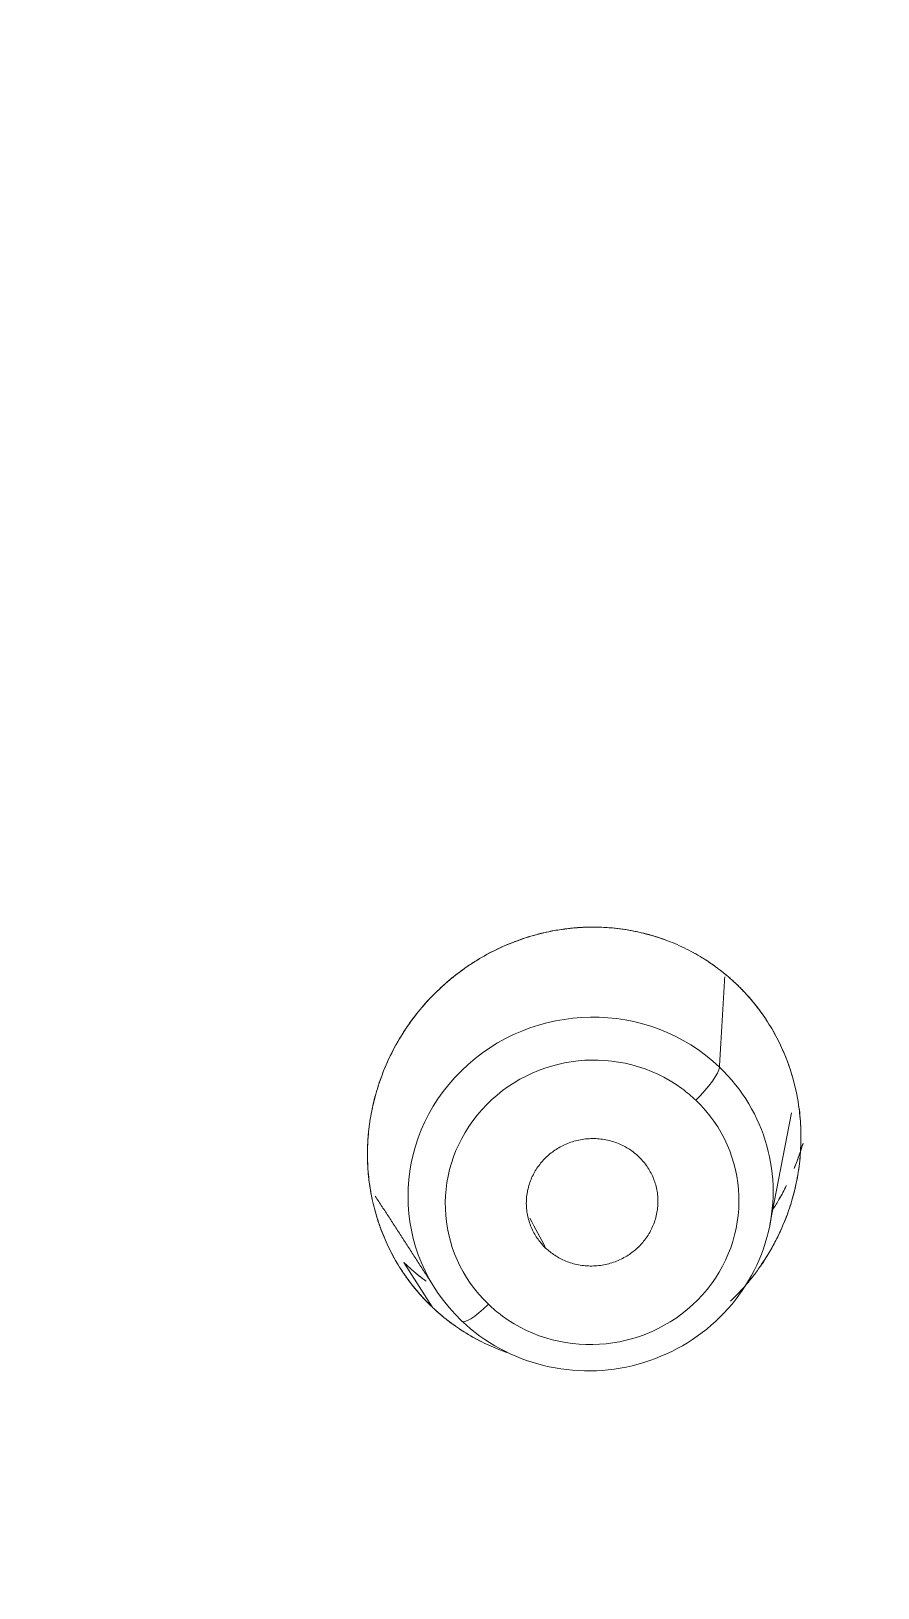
# Model space of a CAD drawing. Extents: x 6453 to 7582, y 0 to 827.
# Drawn here: x 6988.7 to 6995.77, y 522.86 to 535.85 of the extents above; entities that cross this region are included whole.
import ezdxf

# ---------------------------------------------------------------- set-up
doc = ezdxf.new("R2010")
doc.units = 0
doc.header["$LTSCALE"] = 30
doc.header["$MEASUREMENT"] = 0
doc.linetypes.add('HIDDEN2', pattern=[4.7625, 3.175, -1.5875])
doc.layers.add('1', color=7, linetype='CONTINUOUS')
doc.layers.add('2', color=1, linetype='HIDDEN2')

msp = doc.modelspace()

# ---------------------------------------------------------------- linework, layer by layer
at = {"layer": '1', "color": 7, "linetype": 'Continuous', "lineweight": 18}
for p, q in [((6994.868, 525.892), (6995.048, 526.824)), ((6991.791, 525.511), (6991.797, 525.502)), ((6992.046, 525.203), (6991.812, 525.574)), ((6991.812, 525.574), (6992.046, 525.203)), ((6991.812, 525.574), (6992.046, 525.203)), ((6992.046, 525.203), (6991.812, 525.574))]:
    msp.add_line(p, q, dxfattribs=at)
for centre, major_axis, ratio, start_param, end_param in [((6959.952, 496.519), (-59.628, 0), 0.953717, 3.141593, 6.283185), ((6959.952, 496.519), (-59.628, 0), 0.953717, 3.141593, 6.274276), ((6993.37, 526.146), (-1.498, -0.292), 0.966226, 3.741966, 6.883558), ((6993.37, 526.146), (-1.498, -0.292), 0.966226, 0.600373, 3.741966)]:
    msp.add_ellipse(centre, major_axis=major_axis, ratio=ratio, start_param=start_param, end_param=end_param, dxfattribs=at)
at = {"layer": '1', "color": 7, "linetype": 'Continuous', "lineweight": 13}
for centre, major_axis, ratio, start_param, end_param in [((6993.383, 526.077), (1.205, 0.235), 0.966226, 0.727013, 3.741966), ((6994.234, 527.005), (0.207, 0.217), 0.212631, 4.56284, 6.036986), ((6993.383, 526.077), (-1.205, -0.235), 0.966226, 0.727013, 3.741966), ((6993.383, 526.077), (1.205, 0.235), 0.966226, 0.600373, 0.727013), ((6992.502, 525.301), (-0.207, -0.217), 0.212631, 6.230286, 7.704433), ((6993.383, 526.077), (-1.205, -0.235), 0.966226, 0.600373, 0.727013)]:
    msp.add_ellipse(centre, major_axis=major_axis, ratio=ratio, start_param=start_param, end_param=end_param, dxfattribs=at)
at = {"layer": '1', "color": 7, "linetype": 'Continuous', "lineweight": 18}
for points, knots in [([(6962.419, 439.668), (6962.999, 439.691), (6964.676, 439.78), (6967.443, 440.04), (6970.703, 440.52), (6973.93, 441.172), (6977.115, 441.992), (6980.248, 442.979), (6983.318, 444.129), (6986.318, 445.439), (6989.237, 446.905), (6992.067, 448.523), (6994.799, 450.287), (6997.425, 452.192), (6999.937, 454.232), (7002.327, 456.402), (7004.588, 458.694), (7006.713, 461.101), (7008.695, 463.617), (7010.529, 466.233), (7012.208, 468.942), (7013.729, 471.735), (7015.085, 474.604), (7016.274, 477.54), (7017.291, 480.534), (7018.133, 483.576), (7018.799, 486.659), (7019.284, 489.772), (7019.59, 492.905), (7019.713, 496.05), (7019.655, 499.196), (7019.414, 502.335), (7018.993, 505.456), (7018.391, 508.55), (7017.612, 511.608), (7016.657, 514.62), (7015.53, 517.578), (7014.233, 520.471), (7012.77, 523.292), (7011.147, 526.031), (7009.368, 528.681), (7007.439, 531.234), (7005.364, 533.681), (7003.152, 536.015), (7000.807, 538.229), (6998.339, 540.316), (6995.753, 542.27), (6993.058, 544.085), (6990.263, 545.755), (6987.375, 547.276), (6984.403, 548.643), (6981.357, 549.85), (6978.245, 550.896), (6975.078, 551.776), (6971.865, 552.489), (6968.616, 553.031), (6965.34, 553.401), (6962.047, 553.598), (6958.749, 553.622), (6955.453, 553.471), (6952.172, 553.148), (6948.914, 552.652), (6945.69, 551.986), (6942.51, 551.151), (6939.382, 550.149), (6936.317, 548.985), (6933.324, 547.661), (6930.413, 546.181), (6927.591, 544.551), (6924.868, 542.774), (6922.252, 540.857), (6919.75, 538.805), (6917.371, 536.624), (6915.122, 534.322), (6913.01, 531.904), (6911.04, 529.379), (6909.22, 526.755), (6907.554, 524.038), (6906.048, 521.238), (6904.706, 518.363), (6903.532, 515.422), (6902.531, 512.423), (6901.704, 509.377), (6901.055, 506.291), (6900.585, 503.176), (6900.295, 500.041), (6900.188, 496.896), (6900.263, 493.75), (6900.519, 490.612), (6900.956, 487.493), (6901.573, 484.402), (6902.368, 481.348), (6903.339, 478.34), (6904.481, 475.388), (6905.793, 472.5), (6907.27, 469.686), (6908.907, 466.954), (6910.699, 464.313), (6912.642, 461.769), (6914.729, 459.332), (6916.953, 457.008), (6919.309, 454.805), (6921.788, 452.73), (6924.384, 450.788), (6927.088, 448.985), (6929.892, 447.328), (6932.788, 445.82), (6935.766, 444.468), (6938.818, 443.274), (6941.935, 442.243), (6945.107, 441.377), (6948.323, 440.68), (6951.575, 440.153), (6954.634, 439.822), (6956.606, 439.702), (6957.484, 439.668)], [0, 0, 0, 0, 0.004702, 0.013606, 0.022511, 0.031416, 0.040321, 0.049226, 0.058131, 0.067035, 0.07594, 0.084844, 0.093748, 0.102652, 0.111556, 0.120459, 0.129362, 0.138265, 0.147168, 0.15607, 0.164972, 0.173874, 0.182775, 0.191676, 0.200577, 0.209478, 0.218378, 0.227279, 0.236179, 0.245079, 0.253978, 0.262878, 0.271778, 0.280678, 0.289578, 0.298478, 0.307379, 0.316279, 0.32518, 0.334081, 0.342982, 0.351884, 0.360785, 0.369687, 0.37859, 0.387493, 0.396396, 0.405299, 0.414202, 0.423106, 0.43201, 0.440914, 0.449818, 0.458723, 0.467628, 0.476532, 0.485437, 0.494342, 0.503247, 0.512152, 0.521057, 0.529962, 0.538867, 0.547772, 0.556677, 0.565582, 0.574486, 0.583391, 0.592295, 0.601199, 0.610103, 0.619007, 0.62791, 0.636813, 0.645716, 0.654619, 0.663521, 0.672423, 0.681325, 0.690226, 0.699127, 0.708028, 0.716929, 0.725829, 0.734729, 0.743629, 0.752529, 0.761429, 0.770329, 0.779229, 0.788129, 0.797029, 0.805929, 0.814829, 0.82373, 0.832631, 0.841532, 0.850433, 0.859334, 0.868236, 0.877138, 0.886041, 0.894944, 0.903847, 0.91275, 0.921653, 0.930557, 0.939461, 0.948365, 0.95727, 0.966174, 0.975079, 0.983983, 0.992888, 1, 1, 1, 1]), ([(6995.778, 451.033), (6996.33, 451.416), (6997.748, 452.443), (6999.935, 454.234), (7002.327, 456.401), (7004.588, 458.694), (7006.713, 461.101), (7008.695, 463.617), (7010.529, 466.233), (7012.208, 468.942), (7013.729, 471.735), (7015.085, 474.604), (7016.274, 477.54), (7017.291, 480.534), (7018.133, 483.576), (7018.799, 486.659), (7019.284, 489.772), (7019.59, 492.905), (7019.713, 496.05), (7019.655, 499.196), (7019.414, 502.335), (7018.993, 505.456), (7018.391, 508.55), (7017.612, 511.608), (7016.657, 514.62), (7015.53, 517.578), (7014.233, 520.471), (7012.77, 523.292), (7011.147, 526.031), (7009.368, 528.681), (7007.439, 531.234), (7005.364, 533.681), (7003.152, 536.015), (7000.807, 538.229), (6998.339, 540.316), (6995.753, 542.27), (6993.058, 544.085), (6990.263, 545.755), (6987.375, 547.276), (6984.403, 548.643), (6981.357, 549.85), (6978.245, 550.896), (6975.078, 551.776), (6971.865, 552.489), (6968.616, 553.031), (6965.34, 553.401), (6962.047, 553.598), (6958.749, 553.622), (6955.453, 553.471), (6952.172, 553.148), (6948.914, 552.652), (6945.69, 551.986), (6942.51, 551.151), (6939.382, 550.149), (6936.317, 548.985), (6933.324, 547.661), (6930.413, 546.181), (6927.591, 544.551), (6924.868, 542.774), (6922.252, 540.857), (6919.75, 538.805), (6917.371, 536.624), (6915.122, 534.322), (6913.01, 531.904), (6911.04, 529.379), (6909.22, 526.755), (6907.554, 524.038), (6906.048, 521.238), (6904.706, 518.363), (6903.532, 515.422), (6902.531, 512.423), (6901.704, 509.377), (6901.055, 506.291), (6900.585, 503.176), (6900.295, 500.041), (6900.188, 496.896), (6900.263, 493.75), (6900.519, 490.612), (6900.956, 487.493), (6901.573, 484.402), (6902.368, 481.348), (6903.339, 478.34), (6904.481, 475.388), (6905.793, 472.5), (6907.27, 469.686), (6908.907, 466.954), (6910.699, 464.313), (6912.642, 461.769), (6914.729, 459.332), (6916.954, 457.009), (6919.307, 454.804), (6921.793, 452.736), (6923.685, 451.284), (6924.774, 450.56), (6924.962, 450.437)], [0, 0, 0, 0, 0.006833, 0.017845, 0.028856, 0.039868, 0.050878, 0.061889, 0.072899, 0.083908, 0.094918, 0.105926, 0.116935, 0.127943, 0.138951, 0.149959, 0.160966, 0.171973, 0.18298, 0.193987, 0.204994, 0.216001, 0.227008, 0.238016, 0.249023, 0.26003, 0.271038, 0.282046, 0.293055, 0.304063, 0.315072, 0.326082, 0.337091, 0.348102, 0.359112, 0.370123, 0.381134, 0.392146, 0.403157, 0.414169, 0.425182, 0.436194, 0.447207, 0.45822, 0.469233, 0.480246, 0.491259, 0.502272, 0.513286, 0.524299, 0.535313, 0.546326, 0.557339, 0.568352, 0.579365, 0.590378, 0.601391, 0.612403, 0.623416, 0.634428, 0.645439, 0.656451, 0.667462, 0.678472, 0.689483, 0.700493, 0.711502, 0.722512, 0.73352, 0.744529, 0.755537, 0.766545, 0.777553, 0.78856, 0.799567, 0.810574, 0.821581, 0.832588, 0.843595, 0.854602, 0.865609, 0.876617, 0.887624, 0.898632, 0.90964, 0.920649, 0.931657, 0.942666, 0.953676, 0.964686, 0.975696, 0.986706, 0.997717, 1, 1, 1, 1]), ([(6992.046, 525.203), (6992.041, 525.208), (6992.031, 525.218), (6992.015, 525.234), (6992, 525.249), (6991.985, 525.264), (6991.971, 525.28), (6991.956, 525.296), (6991.942, 525.312), (6991.928, 525.328), (6991.914, 525.345), (6991.9, 525.361), (6991.887, 525.378), (6991.873, 525.395), (6991.86, 525.412), (6991.847, 525.429), (6991.835, 525.447), (6991.81, 525.482), (6991.774, 525.536), (6991.73, 525.611), (6991.69, 525.688), (6991.641, 525.793), (6991.59, 525.93), (6991.545, 526.098), (6991.516, 526.27), (6991.504, 526.444), (6991.509, 526.619), (6991.532, 526.795), (6991.571, 526.969), (6991.626, 527.141), (6991.698, 527.307), (6991.785, 527.466), (6991.887, 527.616), (6992.005, 527.758), (6992.137, 527.889), (6992.282, 528.007), (6992.438, 528.112), (6992.605, 528.201), (6992.78, 528.272), (6992.939, 528.32), (6993.08, 528.349), (6993.201, 528.366), (6993.342, 528.376), (6993.502, 528.374), (6993.677, 528.354), (6993.849, 528.317), (6993.987, 528.272), (6994.093, 528.229), (6994.171, 528.192), (6994.247, 528.152), (6994.307, 528.116), (6994.352, 528.087), (6994.383, 528.066), (6994.414, 528.044), (6994.444, 528.021), (6994.474, 527.998), (6994.503, 527.974), (6994.532, 527.95), (6994.56, 527.925), (6994.578, 527.908), (6994.588, 527.899)], [0, 0, 0, 0, 0.003832, 0.007659, 0.011482, 0.015301, 0.019116, 0.02293, 0.026741, 0.030552, 0.034361, 0.038171, 0.041982, 0.045794, 0.049608, 0.053425, 0.057245, 0.061069, 0.076386, 0.091686, 0.10701, 0.122399, 0.153099, 0.183869, 0.214382, 0.244796, 0.275282, 0.306027, 0.337131, 0.368385, 0.39983, 0.431101, 0.462498, 0.494324, 0.526568, 0.558918, 0.591687, 0.624537, 0.657402, 0.690264, 0.711709, 0.733119, 0.754591, 0.785962, 0.817331, 0.848128, 0.878863, 0.894073, 0.909261, 0.92446, 0.939704, 0.946437, 0.953155, 0.959861, 0.966558, 0.973248, 0.979935, 0.98662, 0.993308, 1, 1, 1, 1]), ([(6992.046, 525.203), (6992.041, 525.208), (6992.031, 525.218), (6992.015, 525.234), (6992, 525.249), (6991.985, 525.264), (6991.971, 525.28), (6991.956, 525.296), (6991.942, 525.312), (6991.928, 525.328), (6991.914, 525.345), (6991.9, 525.361), (6991.887, 525.378), (6991.873, 525.395), (6991.86, 525.412), (6991.847, 525.429), (6991.835, 525.447), (6991.81, 525.482), (6991.774, 525.536), (6991.73, 525.611), (6991.69, 525.688), (6991.641, 525.793), (6991.59, 525.93), (6991.545, 526.098), (6991.516, 526.27), (6991.504, 526.444), (6991.509, 526.619), (6991.532, 526.795), (6991.571, 526.969), (6991.626, 527.141), (6991.698, 527.307), (6991.785, 527.466), (6991.887, 527.616), (6992.005, 527.758), (6992.137, 527.889), (6992.282, 528.007), (6992.438, 528.112), (6992.605, 528.201), (6992.78, 528.272), (6992.939, 528.32), (6993.08, 528.349), (6993.201, 528.366), (6993.342, 528.376), (6993.502, 528.374), (6993.677, 528.354), (6993.849, 528.317), (6993.987, 528.272), (6994.093, 528.229), (6994.171, 528.192), (6994.247, 528.152), (6994.307, 528.116), (6994.352, 528.087), (6994.383, 528.066), (6994.414, 528.044), (6994.444, 528.021), (6994.474, 527.998), (6994.503, 527.974), (6994.532, 527.95), (6994.56, 527.925), (6994.578, 527.908), (6994.588, 527.899)], [0, 0, 0, 0, 0.003832, 0.007659, 0.011482, 0.015301, 0.019116, 0.02293, 0.026741, 0.030552, 0.034361, 0.038171, 0.041982, 0.045794, 0.049608, 0.053425, 0.057245, 0.061069, 0.076386, 0.091686, 0.10701, 0.122399, 0.153099, 0.183869, 0.214382, 0.244796, 0.275282, 0.306027, 0.337131, 0.368385, 0.39983, 0.431101, 0.462498, 0.494324, 0.526568, 0.558918, 0.591687, 0.624537, 0.657402, 0.690264, 0.711709, 0.733119, 0.754591, 0.785962, 0.817331, 0.848128, 0.878863, 0.894073, 0.909261, 0.92446, 0.939704, 0.946437, 0.953155, 0.959861, 0.966558, 0.973248, 0.979935, 0.98662, 0.993308, 1, 1, 1, 1]), ([(6994.588, 527.899), (6994.583, 527.904), (6994.572, 527.913), (6994.557, 527.927), (6994.541, 527.941), (6994.526, 527.955), (6994.51, 527.969), (6994.494, 527.982), (6994.477, 527.995), (6994.461, 528.009), (6994.444, 528.021), (6994.427, 528.034), (6994.41, 528.047), (6994.393, 528.059), (6994.375, 528.071), (6994.358, 528.083), (6994.34, 528.095), (6994.304, 528.118), (6994.248, 528.151), (6994.172, 528.192), (6994.094, 528.229), (6993.989, 528.271), (6993.854, 528.315), (6993.685, 528.353), (6993.507, 528.374), (6993.372, 528.376), (6993.239, 528.369), (6993.109, 528.355), (6992.935, 528.319), (6992.759, 528.265), (6992.588, 528.192), (6992.45, 528.117), (6992.347, 528.051), (6992.276, 528), (6992.205, 527.944), (6992.113, 527.865), (6992.031, 527.783), (6991.957, 527.699), (6991.88, 527.604), (6991.783, 527.464), (6991.693, 527.296), (6991.621, 527.126), (6991.567, 526.958), (6991.529, 526.778), (6991.509, 526.607), (6991.505, 526.437), (6991.517, 526.265), (6991.546, 526.09), (6991.592, 525.924), (6991.642, 525.791), (6991.69, 525.688), (6991.73, 525.61), (6991.775, 525.535), (6991.814, 525.476), (6991.846, 525.431), (6991.869, 525.401), (6991.893, 525.371), (6991.917, 525.341), (6991.942, 525.312), (6991.967, 525.284), (6991.993, 525.257), (6992.019, 525.23), (6992.037, 525.212), (6992.046, 525.203)], [0, 0, 0, 0, 0.003694, 0.007395, 0.011102, 0.014816, 0.018537, 0.022264, 0.025998, 0.029739, 0.033486, 0.03724, 0.041001, 0.044769, 0.048543, 0.052324, 0.056112, 0.059906, 0.075199, 0.090501, 0.105814, 0.121138, 0.150565, 0.181054, 0.21293, 0.245405, 0.252386, 0.282795, 0.314491, 0.345485, 0.379347, 0.411542, 0.427347, 0.442949, 0.457456, 0.474289, 0.50569, 0.518012, 0.532601, 0.568927, 0.606147, 0.631616, 0.665029, 0.697869, 0.727434, 0.755207, 0.786773, 0.81804, 0.848184, 0.877605, 0.893021, 0.908451, 0.923896, 0.939358, 0.946171, 0.952964, 0.959739, 0.966495, 0.973233, 0.979952, 0.986653, 0.993335, 1, 1, 1, 1]), ([(6994.588, 527.899), (6994.583, 527.904), (6994.572, 527.913), (6994.557, 527.927), (6994.541, 527.941), (6994.526, 527.955), (6994.51, 527.969), (6994.494, 527.982), (6994.477, 527.995), (6994.461, 528.009), (6994.444, 528.021), (6994.427, 528.034), (6994.41, 528.047), (6994.393, 528.059), (6994.375, 528.071), (6994.358, 528.083), (6994.34, 528.095), (6994.304, 528.118), (6994.248, 528.151), (6994.172, 528.192), (6994.094, 528.229), (6993.989, 528.271), (6993.854, 528.315), (6993.685, 528.353), (6993.507, 528.374), (6993.372, 528.376), (6993.239, 528.369), (6993.109, 528.355), (6992.935, 528.319), (6992.759, 528.265), (6992.588, 528.192), (6992.45, 528.117), (6992.347, 528.051), (6992.276, 528), (6992.205, 527.944), (6992.113, 527.865), (6992.031, 527.783), (6991.957, 527.699), (6991.88, 527.604), (6991.783, 527.464), (6991.693, 527.296), (6991.621, 527.126), (6991.567, 526.958), (6991.529, 526.778), (6991.509, 526.607), (6991.505, 526.437), (6991.517, 526.265), (6991.546, 526.09), (6991.592, 525.924), (6991.642, 525.791), (6991.69, 525.688), (6991.73, 525.61), (6991.775, 525.535), (6991.814, 525.476), (6991.846, 525.431), (6991.869, 525.401), (6991.893, 525.371), (6991.917, 525.341), (6991.942, 525.312), (6991.967, 525.284), (6991.993, 525.257), (6992.019, 525.23), (6992.037, 525.212), (6992.046, 525.203)], [0, 0, 0, 0, 0.003694, 0.007395, 0.011102, 0.014816, 0.018537, 0.022264, 0.025998, 0.029739, 0.033486, 0.03724, 0.041001, 0.044769, 0.048543, 0.052324, 0.056112, 0.059906, 0.075199, 0.090501, 0.105814, 0.121138, 0.150565, 0.181054, 0.21293, 0.245405, 0.252386, 0.282795, 0.314491, 0.345485, 0.379347, 0.411542, 0.427347, 0.442949, 0.457456, 0.474289, 0.50569, 0.518012, 0.532601, 0.568927, 0.606147, 0.631616, 0.665029, 0.697869, 0.727434, 0.755207, 0.786773, 0.81804, 0.848184, 0.877605, 0.893021, 0.908451, 0.923896, 0.939358, 0.946171, 0.952964, 0.959739, 0.966495, 0.973233, 0.979952, 0.986653, 0.993335, 1, 1, 1, 1]), ([(6994.539, 525.252), (6994.546, 525.259), (6994.565, 525.277), (6994.595, 525.307), (6994.639, 525.354), (6994.69, 525.413), (6994.74, 525.476), (6994.775, 525.525), (6994.794, 525.552), (6994.806, 525.57), (6994.825, 525.598), (6994.864, 525.661), (6994.92, 525.76), (6994.972, 525.873), (6995.014, 525.978), (6995.053, 526.095), (6995.091, 526.243), (6995.12, 526.422), (6995.13, 526.612), (6995.122, 526.8), (6995.094, 526.985), (6995.048, 527.161), (6994.996, 527.302), (6994.946, 527.411), (6994.905, 527.489), (6994.86, 527.565), (6994.821, 527.625), (6994.789, 527.67), (6994.765, 527.701), (6994.742, 527.731), (6994.717, 527.761), (6994.692, 527.79), (6994.667, 527.818), (6994.641, 527.846), (6994.615, 527.873), (6994.597, 527.89), (6994.588, 527.899)], [0, 0, 0, 0, 0.010028, 0.02645, 0.042616, 0.074359, 0.105234, 0.12318, 0.135142, 0.138412, 0.145087, 0.168804, 0.212922, 0.259515, 0.293617, 0.326997, 0.383361, 0.447554, 0.510404, 0.576083, 0.637643, 0.69995, 0.761288, 0.791562, 0.821798, 0.851996, 0.882159, 0.895438, 0.90867, 0.921856, 0.934995, 0.948089, 0.961135, 0.974136, 0.987091, 1, 1, 1, 1]), ([(6994.539, 525.252), (6994.546, 525.259), (6994.565, 525.277), (6994.595, 525.307), (6994.639, 525.354), (6994.69, 525.413), (6994.74, 525.476), (6994.775, 525.525), (6994.794, 525.552), (6994.806, 525.57), (6994.825, 525.598), (6994.864, 525.661), (6994.92, 525.76), (6994.972, 525.873), (6995.014, 525.978), (6995.053, 526.095), (6995.091, 526.243), (6995.12, 526.422), (6995.13, 526.612), (6995.122, 526.8), (6995.094, 526.985), (6995.048, 527.161), (6994.996, 527.302), (6994.946, 527.411), (6994.905, 527.489), (6994.86, 527.565), (6994.821, 527.625), (6994.789, 527.67), (6994.765, 527.701), (6994.742, 527.731), (6994.717, 527.761), (6994.692, 527.79), (6994.667, 527.818), (6994.641, 527.846), (6994.615, 527.873), (6994.597, 527.89), (6994.588, 527.899)], [0, 0, 0, 0, 0.010028, 0.02645, 0.042616, 0.074359, 0.105234, 0.12318, 0.135142, 0.138412, 0.145087, 0.168804, 0.212922, 0.259515, 0.293617, 0.326997, 0.383361, 0.447554, 0.510404, 0.576083, 0.637643, 0.69995, 0.761288, 0.791562, 0.821798, 0.851996, 0.882159, 0.895438, 0.90867, 0.921856, 0.934995, 0.948089, 0.961135, 0.974136, 0.987091, 1, 1, 1, 1]), ([(6994.588, 527.899), (6994.593, 527.894), (6994.603, 527.884), (6994.618, 527.869), (6994.633, 527.854), (6994.648, 527.838), (6994.663, 527.823), (6994.677, 527.807), (6994.691, 527.791), (6994.706, 527.775), (6994.719, 527.758), (6994.733, 527.742), (6994.747, 527.725), (6994.76, 527.708), (6994.773, 527.691), (6994.786, 527.673), (6994.799, 527.656), (6994.824, 527.62), (6994.86, 527.565), (6994.905, 527.489), (6994.946, 527.41), (6994.996, 527.301), (6995.049, 527.159), (6995.095, 526.981), (6995.121, 526.797), (6995.132, 526.548), (6995.101, 526.237), (6995.006, 525.939), (6994.898, 525.717), (6994.832, 525.609), (6994.796, 525.556), (6994.795, 525.555)], [0, 0, 0, 0, 0.008485, 0.016969, 0.025451, 0.033934, 0.042419, 0.050907, 0.059398, 0.067894, 0.076397, 0.084907, 0.093426, 0.101955, 0.110494, 0.119045, 0.127609, 0.136188, 0.17107, 0.205865, 0.240652, 0.27551, 0.347533, 0.419307, 0.491572, 0.565061, 0.711004, 0.854251, 0.925745, 0.997762, 1, 1, 1, 1]), ([(6994.588, 527.899), (6994.593, 527.894), (6994.603, 527.884), (6994.618, 527.869), (6994.633, 527.854), (6994.648, 527.838), (6994.663, 527.823), (6994.677, 527.807), (6994.691, 527.791), (6994.706, 527.775), (6994.719, 527.758), (6994.733, 527.742), (6994.747, 527.725), (6994.76, 527.708), (6994.773, 527.691), (6994.786, 527.673), (6994.799, 527.656), (6994.824, 527.62), (6994.86, 527.565), (6994.905, 527.489), (6994.946, 527.41), (6994.996, 527.301), (6995.049, 527.159), (6995.095, 526.981), (6995.121, 526.797), (6995.132, 526.548), (6995.101, 526.237), (6995.006, 525.939), (6994.898, 525.717), (6994.832, 525.609), (6994.796, 525.556), (6994.795, 525.555)], [0, 0, 0, 0, 0.008485, 0.016969, 0.025451, 0.033934, 0.042419, 0.050907, 0.059398, 0.067894, 0.076397, 0.084907, 0.093426, 0.101955, 0.110494, 0.119045, 0.127609, 0.136188, 0.17107, 0.205865, 0.240652, 0.27551, 0.347533, 0.419307, 0.491572, 0.565061, 0.711004, 0.854251, 0.925745, 0.997762, 1, 1, 1, 1]), ([(6995.07, 526.36), (6995.096, 526.422), (6995.121, 526.493), (6995.142, 526.564), (6995.144, 526.571)], [0, 0, 0, 0, 0.905845, 1, 1, 1, 1]), ([(6995.07, 526.36), (6995.096, 526.422), (6995.121, 526.493), (6995.142, 526.564), (6995.144, 526.571)], [0, 0, 0, 0, 0.905845, 1, 1, 1, 1]), ([(6995.126, 526.515), (6995.121, 526.497), (6995.103, 526.446), (6995.084, 526.394), (6995.07, 526.36)], [0, 0, 0, 0, 0.329083, 1, 1, 1, 1]), ([(6995.126, 526.515), (6995.121, 526.497), (6995.103, 526.446), (6995.084, 526.394), (6995.07, 526.36)], [0, 0, 0, 0, 0.329083, 1, 1, 1, 1]), ([(6995.004, 526.214), (6994.986, 526.177), (6994.95, 526.111), (6994.912, 526.047), (6994.893, 526.019)], [0, 0, 0, 0, 0.549935, 1, 1, 1, 1]), ([(6995.004, 526.214), (6994.986, 526.177), (6994.95, 526.111), (6994.912, 526.047), (6994.893, 526.019)], [0, 0, 0, 0, 0.549935, 1, 1, 1, 1]), ([(6994.943, 526.1), (6994.956, 526.124), (6994.978, 526.162), (6994.998, 526.201), (6995.005, 526.216)], [0, 0, 0, 0, 0.623686, 1, 1, 1, 1]), ([(6994.943, 526.1), (6994.956, 526.124), (6994.978, 526.162), (6994.998, 526.201), (6995.005, 526.216)], [0, 0, 0, 0, 0.623686, 1, 1, 1, 1]), ([(6991.996, 525.419), (6991.988, 525.425), (6991.968, 525.44), (6991.937, 525.464), (6991.905, 525.49), (6991.873, 525.518), (6991.842, 525.545), (6991.822, 525.564), (6991.812, 525.574)], [0, 0, 0, 0, 0.13706, 0.310605, 0.483667, 0.656251, 0.828361, 1, 1, 1, 1]), ([(6991.996, 525.419), (6991.988, 525.425), (6991.968, 525.44), (6991.937, 525.464), (6991.905, 525.49), (6991.873, 525.518), (6991.842, 525.545), (6991.822, 525.564), (6991.812, 525.574)], [0, 0, 0, 0, 0.13706, 0.310605, 0.483667, 0.656251, 0.828361, 1, 1, 1, 1]), ([(6991.812, 525.574), (6991.817, 525.569), (6991.828, 525.558), (6991.844, 525.543), (6991.861, 525.528), (6991.878, 525.513), (6991.895, 525.499), (6991.912, 525.484), (6991.929, 525.47), (6991.947, 525.456), (6991.964, 525.443), (6991.981, 525.43), (6991.992, 525.422), (6991.997, 525.419)], [0, 0, 0, 0, 0.092784, 0.185493, 0.278142, 0.370744, 0.463313, 0.555863, 0.648408, 0.740962, 0.83354, 0.926154, 1, 1, 1, 1]), ([(6991.812, 525.574), (6991.817, 525.569), (6991.828, 525.558), (6991.844, 525.543), (6991.861, 525.528), (6991.878, 525.513), (6991.895, 525.499), (6991.912, 525.484), (6991.929, 525.47), (6991.947, 525.456), (6991.964, 525.443), (6991.981, 525.43), (6991.992, 525.422), (6991.997, 525.419)], [0, 0, 0, 0, 0.092784, 0.185493, 0.278142, 0.370744, 0.463313, 0.555863, 0.648408, 0.740962, 0.83354, 0.926154, 1, 1, 1, 1]), ([(6992.667, 524.824), (6992.651, 524.83), (6992.608, 524.846), (6992.54, 524.874), (6992.463, 524.91), (6992.387, 524.95), (6992.328, 524.986), (6992.283, 525.015), (6992.251, 525.036), (6992.22, 525.058), (6992.19, 525.081), (6992.16, 525.104), (6992.131, 525.128), (6992.102, 525.152), (6992.074, 525.177), (6992.056, 525.195), (6992.046, 525.203)], [0, 0, 0, 0, 0.069766, 0.186063, 0.302158, 0.418348, 0.534933, 0.586862, 0.638665, 0.690369, 0.741999, 0.793584, 0.845149, 0.896723, 0.94833, 1, 1, 1, 1]), ([(6992.046, 525.203), (6992.051, 525.199), (6992.062, 525.189), (6992.077, 525.175), (6992.092, 525.161), (6992.108, 525.147), (6992.124, 525.134), (6992.14, 525.12), (6992.157, 525.107), (6992.173, 525.094), (6992.19, 525.081), (6992.207, 525.068), (6992.224, 525.056), (6992.241, 525.043), (6992.258, 525.031), (6992.276, 525.019), (6992.294, 525.008), (6992.33, 524.984), (6992.385, 524.951), (6992.461, 524.911), (6992.539, 524.874), (6992.613, 524.844), (6992.661, 524.826), (6992.682, 524.819)], [0, 0, 0, 0, 0.027849, 0.055741, 0.083678, 0.111659, 0.139685, 0.167755, 0.195871, 0.224031, 0.252237, 0.280489, 0.308786, 0.337128, 0.365517, 0.393952, 0.422434, 0.450962, 0.565928, 0.680839, 0.795706, 0.910541, 1, 1, 1, 1]), ([(6992.667, 524.824), (6992.651, 524.83), (6992.608, 524.846), (6992.54, 524.874), (6992.463, 524.91), (6992.387, 524.95), (6992.328, 524.986), (6992.283, 525.015), (6992.251, 525.036), (6992.22, 525.058), (6992.19, 525.081), (6992.16, 525.104), (6992.131, 525.128), (6992.102, 525.152), (6992.074, 525.177), (6992.056, 525.195), (6992.046, 525.203)], [0, 0, 0, 0, 0.069766, 0.186063, 0.302158, 0.418348, 0.534933, 0.586862, 0.638665, 0.690369, 0.741999, 0.793584, 0.845149, 0.896723, 0.94833, 1, 1, 1, 1]), ([(6992.046, 525.203), (6992.051, 525.199), (6992.062, 525.189), (6992.077, 525.175), (6992.092, 525.161), (6992.108, 525.147), (6992.124, 525.134), (6992.14, 525.12), (6992.157, 525.107), (6992.173, 525.094), (6992.19, 525.081), (6992.207, 525.068), (6992.224, 525.056), (6992.241, 525.043), (6992.258, 525.031), (6992.276, 525.019), (6992.294, 525.008), (6992.33, 524.984), (6992.385, 524.951), (6992.461, 524.911), (6992.539, 524.874), (6992.613, 524.844), (6992.661, 524.826), (6992.682, 524.819)], [0, 0, 0, 0, 0.027849, 0.055741, 0.083678, 0.111659, 0.139685, 0.167755, 0.195871, 0.224031, 0.252237, 0.280489, 0.308786, 0.337128, 0.365517, 0.393952, 0.422434, 0.450962, 0.565928, 0.680839, 0.795706, 0.910541, 1, 1, 1, 1])]:
    msp.add_open_spline(points, degree=3, knots=knots, dxfattribs=at)
for points, weights, knots in [([(7019.58, 496.519), (7019.58, 553.388), (6959.952, 553.388), (6900.323, 553.388), (6900.323, 496.519)], [1, 0.707106781187, 1, 0.707106781187, 1], [0, 0, 0, 0.5, 0.5, 1, 1, 1]), ([(7019.58, 496.519), (7019.58, 553.388), (6959.952, 553.388), (6900.852, 553.388), (6900.326, 497.026)], [1, 0.707106781187, 1, 0.708948655878, 0.996339416072], [0, 0, 0, 0.501577, 0.501577, 1, 1, 1]), ([(6992.995, 525.695), (6992.606, 526.066), (6992.994, 526.448), (6993.382, 526.829), (6993.771, 526.459)], [1, 0.707106781187, 1, 0.707106781187, 1], [0, 0, 0, 0.5, 0.5, 1, 1, 1]), ([(6993.771, 526.459), (6994.16, 526.088), (6993.772, 525.706), (6993.384, 525.325), (6992.995, 525.695)], [1, 0.707106781187, 1, 0.707106781187, 1], [0, 0, 0, 0.5, 0.5, 1, 1, 1])]:
    msp.add_rational_spline(points, weights, degree=2, knots=knots, dxfattribs=at)
at = {"layer": '1', "color": 7, "linetype": 'Continuous', "lineweight": 13}
for points, degree in [([(6994.491, 527.96), (6994.446, 527.204)], 1), ([(6992.995, 525.695), (6992.951, 525.778), (6992.907, 525.861), (6992.864, 525.944)], 3)]:
    msp.add_open_spline(points, degree=degree, dxfattribs=at)
at = {"layer": '1', "color": 7, "linetype": 'Continuous', "lineweight": 18}
msp.add_open_spline([(6991.572, 526.129), (6992.032, 525.42)], degree=1, dxfattribs=at)
at = {"layer": '2', "color": 7, "linetype": 'Continuous', "lineweight": 18}
for end_param in [4.712389, 4.289418]:
    msp.add_ellipse((6959.952, 496.914), major_axis=(-59.996, 0), ratio=0.953717, start_param=2.930106, end_param=end_param, dxfattribs=at)
for points, knots in [([(7019.789, 500.995), (7019.718, 501.986), (7019.513, 504.043), (7019.018, 507.152), (7018.329, 510.314), (7017.454, 513.44), (7016.398, 516.52), (7015.16, 519.545), (7013.745, 522.505), (7012.154, 525.39), (7010.391, 528.193), (7008.457, 530.906), (7006.349, 533.529), (7004.151, 535.962), (7001.889, 538.202), (6999.595, 540.249), (6997.195, 542.177), (6994.696, 543.98), (6992.106, 545.655), (6989.431, 547.196), (6986.682, 548.598), (6983.867, 549.859), (6980.999, 550.975), (6978.091, 551.941), (6975.163, 552.756), (6972.251, 553.415), (6969.403, 553.918), (6966.881, 554.246), (6964.652, 554.45), (6962.432, 554.583), (6960.861, 554.617), (6959.952, 554.617)], [0, 0, 0, 0, 0.034187, 0.071218, 0.108335, 0.145544, 0.182846, 0.220249, 0.257758, 0.295383, 0.333134, 0.371027, 0.409194, 0.447875, 0.482652, 0.517432, 0.552208, 0.586973, 0.621721, 0.656439, 0.691114, 0.725722, 0.760226, 0.794566, 0.82863, 0.862183, 0.894634, 0.925537, 0.947362, 0.969579, 1, 1, 1, 1]), ([(7018.494, 509.491), (7018.431, 509.763), (7018.113, 511.085), (7017.454, 513.44), (7016.398, 516.52), (7015.16, 519.545), (7013.745, 522.505), (7012.154, 525.39), (7010.391, 528.193), (7008.457, 530.906), (7006.349, 533.529), (7004.151, 535.962), (7001.889, 538.202), (6999.595, 540.249), (6997.195, 542.177), (6994.696, 543.98), (6992.106, 545.655), (6989.431, 547.196), (6986.682, 548.598), (6983.867, 549.859), (6980.999, 550.975), (6978.091, 551.941), (6975.163, 552.756), (6972.251, 553.415), (6969.403, 553.918), (6966.881, 554.246), (6964.652, 554.45), (6962.432, 554.583), (6960.861, 554.617), (6959.952, 554.617)], [0, 0, 0, 0, 0.010647, 0.051932, 0.093322, 0.134822, 0.17644, 0.218187, 0.260075, 0.302119, 0.344467, 0.387386, 0.425973, 0.464563, 0.503149, 0.541723, 0.580278, 0.6188, 0.657273, 0.695672, 0.733957, 0.77206, 0.809856, 0.847084, 0.883091, 0.917379, 0.941595, 0.966247, 1, 1, 1, 1])]:
    msp.add_open_spline(points, degree=3, knots=knots, dxfattribs=at)
msp.add_rational_spline([(7019.501, 500.826), (7016.991, 534.77), (6984.455, 548.738), (6983.009, 549.359), (6981.53, 549.906), (6927.32, 569.95), (6904.88, 518.796), (6901.202, 510.411), (6900.444, 501.351)], [0.925008169637, 0.825553196241, 1, 0.999647191397, 1, 0.716378052159, 1, 0.939059780537, 0.904307311186], degree=2, knots=[0, 0, 0, 0.343999, 0.343999, 0.358407, 0.358407, 0.886526, 0.886526, 1, 1, 1], dxfattribs=at)
msp.add_rational_spline([(7018.327, 508.734), (7012.006, 536.911), (6984.455, 548.738)], [0.90378125968, 0.84822794332, 1], degree=2, dxfattribs=at)

doc.saveas('drawing.dxf')
